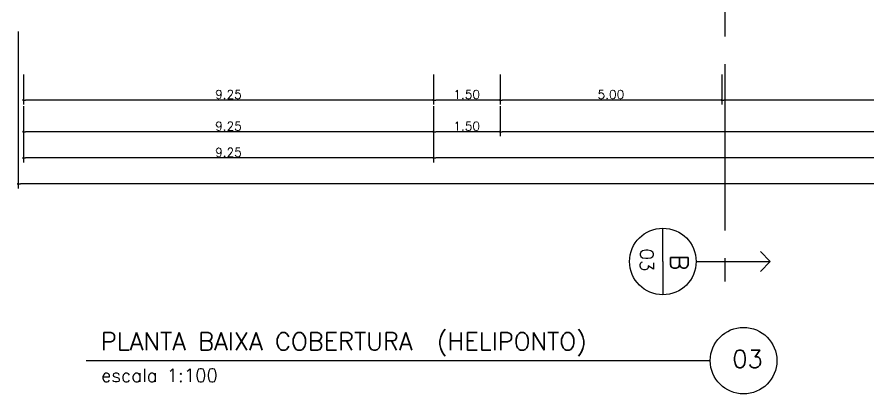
# Model space of a CAD drawing. Header units: millimetres. Extents: x 682 to 1119, y 341 to 434.
# Drawn here: x 1042.89 to 1062.1, y 366.14 to 374.63 of the extents above; entities that cross this region are included whole.
import ezdxf

# ---------------------------------------------------------------- set-up
doc = ezdxf.new("R2010")
doc.units = ezdxf.units.MM
doc.linetypes.add('CENTER2', pattern=[1.125, 0.75, -0.125, 0.125, -0.125])
for name, color, linetype in [('AR-COTAS-001-C', 1, 'Continuous'), ('AR-INDICAÇÕES_GRÁFICAS-002-C', 2, 'Continuous'), ('AR-LINHA_DE_CORTE-007-E', 7, 'CENTER2'), ('AR-TEXTOS_ALTURA_3_0MM-003C', 3, 'Continuous'), ('AR-TEXTOS_ALTURA_4_0MM-004-C', 4, 'Continuous'), ('AR-TEXTOS_ALTURA_6_0MM-005-C', 5, 'Continuous')]:
    doc.layers.add(name, color=color, linetype=linetype)
doc.styles.add('R80', font='simplex.shx', dxfattribs={"height": 0.1})
doc.styles.add('ROMANS', font='romans')
doc.styles.add('T20', font='simplex.shx', dxfattribs={"height": 0.2})
doc.styles.add('T50', font='simplex.shx', dxfattribs={"height": 0.5})
doc.dimstyles.new('ISO-25_WS', dxfattribs={"dimscale": 0.282828, "dimtxt": 0.8, "dimasz": 2, "dimexe": 0.1, "dimexo": 0.625, "dimgap": 0.325, "dimtad": 1, "dimzin": 4, "dimdsep": 46, "dimtxsty": 'Standard', "dimsah": 1, "dimcen": 2.5, "dimadec": 0, "dimazin": 0, "dimtfac": 1, "dimtdec": 0, "dimtmove": 2, "dimatfit": 3, "dimfxl": 1, "dimtolj": 1, "dimtzin": 0, "dimarcsym": 0})

# ---------------------------------------------------------------- blocks, each defined once
blk = doc.blocks.new('_DOT')
at = {"color": 0, "linetype": 'ByBlock'}
blk.add_line((-0.5, 0), (-1, 0), dxfattribs=at)
at = {"color": 0, "linetype": 'ByBlock', "const_width": 0.5}
blk.add_lwpolyline([(-0.25, 0, 1), (0.25, 0, 1)], format="xyb", close=True, dxfattribs=at)
blk = doc.blocks.new('*D162')
at = {"layer": 'AR-COTAS-001-C', "color": 1, "lineweight": -2}
for p, q in [((1042.916, 374.305), (1042.916, 370.771)), ((1095.684, 372.305), (1095.684, 370.771)), ((1095.634, 370.871), (1042.966, 370.871))]:
    blk.add_line(p, q, dxfattribs=at)
at = {"layer": 'DEFPOINTS', "color": 0}
for p in [(1042.916, 374.405), (1095.684, 372.405), (1042.916, 370.871)]:
    blk.add_point(p, dxfattribs=at)
at = {"layer": 'AR-COTAS-001-C', "color": 1, "lineweight": -2, "xscale": 0.05, "yscale": 0.05, "zscale": 0.05, "rotation": 180}
blk.add_blockref('_DOT', (1042.916, 370.871), dxfattribs=at)
at = {"layer": 'AR-COTAS-001-C', "color": 1, "lineweight": -2, "xscale": 0.05, "yscale": 0.05, "zscale": 0.05}
blk.add_blockref('_DOT', (1095.684, 370.871), dxfattribs=at)
at = {"layer": 'AR-COTAS-001-C', "color": 3, "insert": (1069.3, 371.051), "char_height": 0.2, "attachment_point": 5, "style": 'ROMANS'}
blk.add_mtext('\\A1;53.00', dxfattribs=at)
blk = doc.blocks.new('*D172')
at = {"layer": 'AR-COTAS-001-C', "color": 1, "lineweight": -2}
for p, q in [((1058.781, 373.338), (1058.781, 372.663)), ((1078.781, 373.338), (1078.781, 372.663)), ((1078.731, 372.763), (1058.831, 372.763))]:
    blk.add_line(p, q, dxfattribs=at)
at = {"layer": 'DEFPOINTS', "color": 0}
for p in [(1058.781, 373.438), (1078.781, 373.438), (1058.781, 372.763)]:
    blk.add_point(p, dxfattribs=at)
at = {"layer": 'AR-COTAS-001-C', "color": 1, "lineweight": -2, "xscale": 0.05, "yscale": 0.05, "zscale": 0.05, "rotation": 180}
blk.add_blockref('_DOT', (1058.781, 372.763), dxfattribs=at)
at = {"layer": 'AR-COTAS-001-C', "color": 1, "lineweight": -2, "xscale": 0.05, "yscale": 0.05, "zscale": 0.05}
blk.add_blockref('_DOT', (1078.781, 372.763), dxfattribs=at)
at = {"layer": 'AR-COTAS-001-C', "color": 3, "insert": (1068.781, 372.888), "char_height": 0.2, "attachment_point": 5, "style": 'ROMANS'}
blk.add_mtext('\\A1;20.00', dxfattribs=at)
blk = doc.blocks.new('*D173')
at = {"layer": 'AR-COTAS-001-C', "color": 1, "lineweight": -2}
for p, q in [((1053.781, 373.338), (1053.781, 372.663)), ((1058.781, 373.338), (1058.781, 372.663)), ((1058.731, 372.763), (1053.831, 372.763))]:
    blk.add_line(p, q, dxfattribs=at)
at = {"layer": 'DEFPOINTS', "color": 0}
for p in [(1053.781, 373.438), (1058.781, 373.438), (1053.781, 372.763)]:
    blk.add_point(p, dxfattribs=at)
at = {"layer": 'AR-COTAS-001-C', "color": 1, "lineweight": -2, "xscale": 0.05, "yscale": 0.05, "zscale": 0.05, "rotation": 180}
blk.add_blockref('_DOT', (1053.781, 372.763), dxfattribs=at)
at = {"layer": 'AR-COTAS-001-C', "color": 1, "lineweight": -2, "xscale": 0.05, "yscale": 0.05, "zscale": 0.05}
blk.add_blockref('_DOT', (1058.781, 372.763), dxfattribs=at)
at = {"layer": 'AR-COTAS-001-C', "color": 3, "insert": (1056.281, 372.888), "char_height": 0.2, "attachment_point": 5, "style": 'ROMANS'}
blk.add_mtext('\\A1;5.00', dxfattribs=at)
blk = doc.blocks.new('*D174')
at = {"layer": 'AR-COTAS-001-C', "color": 1, "lineweight": -2}
for p, q in [((1052.281, 373.338), (1052.281, 372.663)), ((1053.781, 373.338), (1053.781, 372.663)), ((1053.731, 372.763), (1052.331, 372.763))]:
    blk.add_line(p, q, dxfattribs=at)
at = {"layer": 'DEFPOINTS', "color": 0}
for p in [(1052.281, 373.438), (1053.781, 373.438), (1052.281, 372.763)]:
    blk.add_point(p, dxfattribs=at)
at = {"layer": 'AR-COTAS-001-C', "color": 1, "lineweight": -2, "xscale": 0.05, "yscale": 0.05, "zscale": 0.05, "rotation": 180}
blk.add_blockref('_DOT', (1052.281, 372.763), dxfattribs=at)
at = {"layer": 'AR-COTAS-001-C', "color": 1, "lineweight": -2, "xscale": 0.05, "yscale": 0.05, "zscale": 0.05}
blk.add_blockref('_DOT', (1053.781, 372.763), dxfattribs=at)
at = {"layer": 'AR-COTAS-001-C', "color": 3, "insert": (1053.031, 372.888), "char_height": 0.2, "attachment_point": 5, "style": 'ROMANS'}
blk.add_mtext('\\A1;1.50', dxfattribs=at)
blk = doc.blocks.new('*D176')
at = {"layer": 'AR-COTAS-001-C', "color": 1, "lineweight": -2}
for p, q in [((1053.781, 372.624), (1053.781, 371.949)), ((1083.781, 372.624), (1083.781, 371.949)), ((1083.731, 372.049), (1053.831, 372.049))]:
    blk.add_line(p, q, dxfattribs=at)
at = {"layer": 'DEFPOINTS', "color": 0}
for p in [(1053.781, 372.724), (1083.781, 372.724), (1053.781, 372.049)]:
    blk.add_point(p, dxfattribs=at)
at = {"layer": 'AR-COTAS-001-C', "color": 1, "lineweight": -2, "xscale": 0.05, "yscale": 0.05, "zscale": 0.05, "rotation": 180}
blk.add_blockref('_DOT', (1053.781, 372.049), dxfattribs=at)
at = {"layer": 'AR-COTAS-001-C', "color": 1, "lineweight": -2, "xscale": 0.05, "yscale": 0.05, "zscale": 0.05}
blk.add_blockref('_DOT', (1083.781, 372.049), dxfattribs=at)
at = {"layer": 'AR-COTAS-001-C', "color": 3, "insert": (1068.781, 372.174), "char_height": 0.2, "attachment_point": 5, "style": 'ROMANS'}
blk.add_mtext('\\A1;30.00', dxfattribs=at)
blk = doc.blocks.new('*D179')
at = {"layer": 'AR-COTAS-001-C', "color": 1, "lineweight": -2}
for p, q in [((1052.281, 372.033), (1052.281, 371.358)), ((1095.534, 372.033), (1095.534, 371.358)), ((1095.484, 371.458), (1052.331, 371.458))]:
    blk.add_line(p, q, dxfattribs=at)
at = {"layer": 'DEFPOINTS', "color": 0}
for p in [(1052.281, 372.133), (1095.534, 372.133), (1052.281, 371.458)]:
    blk.add_point(p, dxfattribs=at)
at = {"layer": 'AR-COTAS-001-C', "color": 1, "lineweight": -2, "xscale": 0.05, "yscale": 0.05, "zscale": 0.05, "rotation": 180}
blk.add_blockref('_DOT', (1052.281, 371.458), dxfattribs=at)
at = {"layer": 'AR-COTAS-001-C', "color": 1, "lineweight": -2, "xscale": 0.05, "yscale": 0.05, "zscale": 0.05}
blk.add_blockref('_DOT', (1095.534, 371.458), dxfattribs=at)
at = {"layer": 'AR-COTAS-001-C', "color": 3, "insert": (1073.908, 371.583), "char_height": 0.2, "attachment_point": 5, "style": 'ROMANS'}
blk.add_mtext('\\A1;43.25', dxfattribs=at)
blk = doc.blocks.new('*D102')
at = {"layer": 'AR-COTAS-001-C', "color": 1, "lineweight": -2}
for p, q in [((1043.034, 372.033), (1043.034, 371.358)), ((1052.281, 372.033), (1052.281, 371.358)), ((1052.231, 371.458), (1043.084, 371.458))]:
    blk.add_line(p, q, dxfattribs=at)
at = {"layer": 'DEFPOINTS', "color": 0}
for p in [(1043.034, 372.133), (1052.281, 372.133), (1043.034, 371.458)]:
    blk.add_point(p, dxfattribs=at)
at = {"layer": 'AR-COTAS-001-C', "color": 1, "lineweight": -2, "xscale": 0.05, "yscale": 0.05, "zscale": 0.05, "rotation": 180}
blk.add_blockref('_DOT', (1043.034, 371.458), dxfattribs=at)
at = {"layer": 'AR-COTAS-001-C', "color": 1, "lineweight": -2, "xscale": 0.05, "yscale": 0.05, "zscale": 0.05}
blk.add_blockref('_DOT', (1052.281, 371.458), dxfattribs=at)
at = {"layer": 'AR-COTAS-001-C', "color": 3, "insert": (1047.658, 371.583), "char_height": 0.2, "attachment_point": 5, "style": 'ROMANS'}
blk.add_mtext('\\A1;9.25', dxfattribs=at)
blk = doc.blocks.new('*D107')
at = {"layer": 'AR-COTAS-001-C', "color": 1, "lineweight": -2}
for p, q in [((1043.034, 373.338), (1043.034, 372.663)), ((1052.281, 373.338), (1052.281, 372.663)), ((1052.231, 372.763), (1043.084, 372.763))]:
    blk.add_line(p, q, dxfattribs=at)
at = {"layer": 'DEFPOINTS', "color": 0}
for p in [(1043.034, 373.438), (1052.281, 373.438), (1043.034, 372.763)]:
    blk.add_point(p, dxfattribs=at)
at = {"layer": 'AR-COTAS-001-C', "color": 1, "lineweight": -2, "xscale": 0.05, "yscale": 0.05, "zscale": 0.05, "rotation": 180}
blk.add_blockref('_DOT', (1043.034, 372.763), dxfattribs=at)
at = {"layer": 'AR-COTAS-001-C', "color": 1, "lineweight": -2, "xscale": 0.05, "yscale": 0.05, "zscale": 0.05}
blk.add_blockref('_DOT', (1052.281, 372.763), dxfattribs=at)
at = {"layer": 'AR-COTAS-001-C', "color": 3, "insert": (1047.658, 372.888), "char_height": 0.2, "attachment_point": 5, "style": 'ROMANS'}
blk.add_mtext('\\A1;9.25', dxfattribs=at)
blk = doc.blocks.new('*D108')
at = {"layer": 'AR-COTAS-001-C', "color": 1, "lineweight": -2}
for p, q in [((1052.281, 372.624), (1052.281, 371.949)), ((1053.781, 372.624), (1053.781, 371.949)), ((1053.731, 372.049), (1052.331, 372.049))]:
    blk.add_line(p, q, dxfattribs=at)
at = {"layer": 'DEFPOINTS', "color": 0}
for p in [(1052.281, 372.724), (1053.781, 372.724), (1052.281, 372.049)]:
    blk.add_point(p, dxfattribs=at)
at = {"layer": 'AR-COTAS-001-C', "color": 1, "lineweight": -2, "xscale": 0.05, "yscale": 0.05, "zscale": 0.05, "rotation": 180}
blk.add_blockref('_DOT', (1052.281, 372.049), dxfattribs=at)
at = {"layer": 'AR-COTAS-001-C', "color": 1, "lineweight": -2, "xscale": 0.05, "yscale": 0.05, "zscale": 0.05}
blk.add_blockref('_DOT', (1053.781, 372.049), dxfattribs=at)
at = {"layer": 'AR-COTAS-001-C', "color": 3, "insert": (1053.031, 372.174), "char_height": 0.2, "attachment_point": 5, "style": 'ROMANS'}
blk.add_mtext('\\A1;1.50', dxfattribs=at)
blk = doc.blocks.new('*D109')
at = {"layer": 'AR-COTAS-001-C', "color": 1, "lineweight": -2}
for p, q in [((1043.034, 372.624), (1043.034, 371.949)), ((1052.281, 372.624), (1052.281, 371.949)), ((1052.231, 372.049), (1043.084, 372.049))]:
    blk.add_line(p, q, dxfattribs=at)
at = {"layer": 'DEFPOINTS', "color": 0}
for p in [(1043.034, 372.724), (1052.281, 372.724), (1043.034, 372.049)]:
    blk.add_point(p, dxfattribs=at)
at = {"layer": 'AR-COTAS-001-C', "color": 1, "lineweight": -2, "xscale": 0.05, "yscale": 0.05, "zscale": 0.05, "rotation": 180}
blk.add_blockref('_DOT', (1043.034, 372.049), dxfattribs=at)
at = {"layer": 'AR-COTAS-001-C', "color": 1, "lineweight": -2, "xscale": 0.05, "yscale": 0.05, "zscale": 0.05}
blk.add_blockref('_DOT', (1052.281, 372.049), dxfattribs=at)
at = {"layer": 'AR-COTAS-001-C', "color": 3, "insert": (1047.658, 372.174), "char_height": 0.2, "attachment_point": 5, "style": 'ROMANS'}
blk.add_mtext('\\A1;9.25', dxfattribs=at)

msp = doc.modelspace()

# ---------------------------------------------------------------- linework, layer by layer
at = {"layer": 'AR-INDICAÇÕES_GRÁFICAS-002-C', "ltscale": 2}
for p, q in [((1057.453, 369.124), (1057.453, 369.874)), ((1059.652, 369.348), (1059.876, 369.124)), ((1057.453, 369.124), (1057.453, 368.374)), ((1058.203, 369.124), (1059.876, 369.124)), ((1059.652, 368.9), (1059.876, 369.124)), ((1044.45, 366.889), (1058.523, 366.889))]:
    msp.add_line(p, q, dxfattribs=at)
for centre in [(1057.453, 369.124), (1059.273, 366.889)]:
    msp.add_circle(centre, 0.75, dxfattribs=at)
at = {"layer": 'AR-LINHA_DE_CORTE-007-E', "linetype": 'CENTER2', "ltscale": 5}
msp.add_line((1058.852, 379.197), (1058.852, 368.673), dxfattribs=at)

# ---------------------------------------------------------------- texts
at = {"layer": 'AR-TEXTOS_ALTURA_3_0MM-003C', "style": 'T20'}
msp.add_text('03', height=0.3, rotation=270, dxfattribs=at).set_placement((1056.939, 369.414))
msp.add_text('escala 1:100', height=0.3, dxfattribs=at).set_placement((1044.785, 366.408, 2))
at = {"layer": 'AR-TEXTOS_ALTURA_4_0MM-004-C', "ltscale": 2, "style": 'R80'}
msp.add_text('B', height=0.4, rotation=270, dxfattribs=at).set_placement((1057.622, 369.281))
msp.add_text('03', height=0.4, dxfattribs=at).set_placement((1059.019, 366.728))
at = {"layer": 'AR-TEXTOS_ALTURA_6_0MM-005-C', "style": 'T50'}
msp.add_text('PLANTA BAIXA COBERTURA  (HELIPONTO)', height=0.4, dxfattribs=at).set_placement((1044.782, 367.123))

# ---------------------------------------------------------------- dimensions: what is measured, and where the dimension line sits
at = {"layer": 'AR-COTAS-001-C', "ltscale": 5}
dim = msp.add_linear_dim(base=(1042.916, 370.871), p1=(1095.684, 372.405), p2=(1042.916, 374.405), text='53.00', dimstyle='ISO-25_WS', override={"dimscale": 0.05, "dimtxt": 4, "dimasz": 1, "dimexe": 2, "dimexo": 2, "dimgap": 0.5, "dimzin": 5, "dimtxsty": 'ROMANS', "dimblk1": 'DOT', "dimblk2": 'DOT', "dimdle": 0.2, "dimclrd": 1, "dimclre": 1, "dimclrt": 3, "dimtdec": 2, "dimtix": 1, "dimtzin": 1}, dxfattribs=at)
dim.commit()
dim.dimension.update_dxf_attribs({"geometry": '*D162', "text_midpoint": (1069.3, 371.051), "dimtype": 160})
for base, p1, p2, picture, middle in [((1043.034, 372.763), (1052.281, 373.438), (1043.034, 373.438), '*D107', (1047.658, 372.888)), ((1052.281, 372.763), (1053.781, 373.438), (1052.281, 373.438), '*D174', (1053.031, 372.888)), ((1053.781, 372.763), (1058.781, 373.438), (1053.781, 373.438), '*D173', (1056.281, 372.888)), ((1058.781, 372.763), (1078.781, 373.438), (1058.781, 373.438), '*D172', (1068.781, 372.888)), ((1043.034, 372.049), (1052.281, 372.724), (1043.034, 372.724), '*D109', (1047.658, 372.174)), ((1052.281, 372.049), (1053.781, 372.724), (1052.281, 372.724), '*D108', (1053.031, 372.174)), ((1053.781, 372.049), (1083.781, 372.724), (1053.781, 372.724), '*D176', (1068.781, 372.174)), ((1043.034, 371.458), (1052.281, 372.133), (1043.034, 372.133), '*D102', (1047.658, 371.583)), ((1052.281, 371.458), (1095.534, 372.133), (1052.281, 372.133), '*D179', (1073.908, 371.583))]:
    dim = msp.add_linear_dim(base=base, p1=p1, p2=p2, angle=180, dimstyle='ISO-25_WS', override={"dimscale": 0.05, "dimtxt": 4, "dimasz": 1, "dimexe": 2, "dimexo": 2, "dimgap": 0.5, "dimzin": 5, "dimtxsty": 'ROMANS', "dimblk1": 'DOT', "dimblk2": 'DOT', "dimdle": 0.2, "dimclrd": 1, "dimclre": 1, "dimclrt": 3, "dimtdec": 2, "dimtix": 1, "dimtzin": 1}, dxfattribs=at)
    dim.commit()
    dim.dimension.update_dxf_attribs({"geometry": picture, "text_midpoint": middle})

doc.saveas('drawing.dxf')
